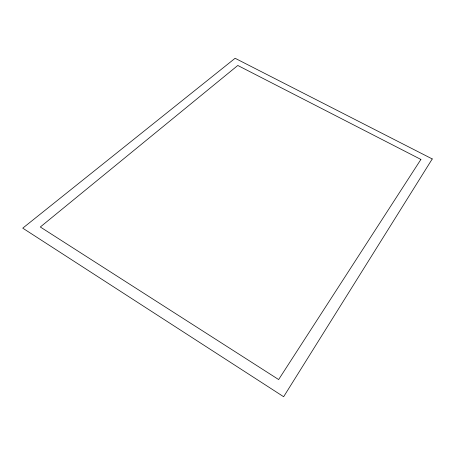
<?xml version="1.0" encoding="UTF-8"?>
<svg xmlns="http://www.w3.org/2000/svg" width="455" height="455" viewBox="0 0 455 455"><rect width="100%" height="100%" fill="white"/><g stroke="black" fill="none" stroke-linecap="round" stroke-linejoin="round"><path stroke-width="0.68" d="M432.25 158.943L283.641 396.72L22.75 228.154L235.116 58.28L432.25 158.943M420.898 159.438L278.636 379.55L40.319 226.999L237.794 65.469L420.898 159.438"/></g></svg>
